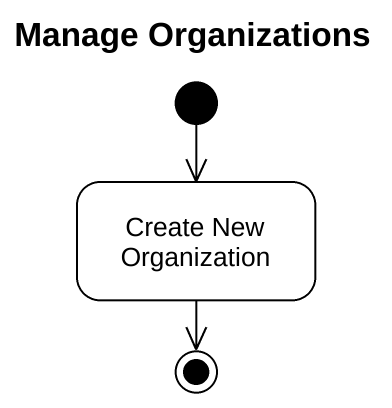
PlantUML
@startuml
title Manage Organizations
hide empty description
state "Create New Organization" as Create_New_Organization
[*] --> Create_New_Organization
Create_New_Organization --> [*]
@enduml
